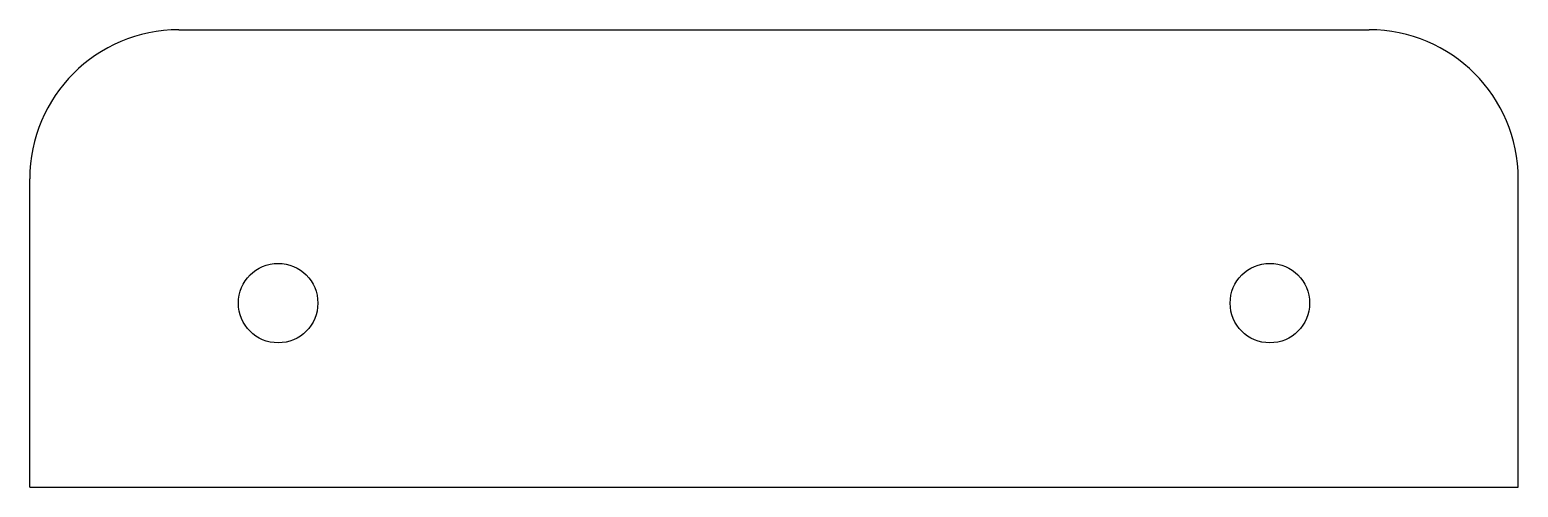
# Model space of a CAD drawing. Header units: millimetres. Extents: x -34 to 25.9, y -15.4 to 3.
import ezdxf

# ---------------------------------------------------------------- set-up
doc = ezdxf.new("R2010")
doc.units = ezdxf.units.MM

msp = doc.modelspace()

# ---------------------------------------------------------------- linework, layer by layer
at = {"color": 7, "linetype": 'Continuous', "lineweight": 25}
for p, q in [((-27.987, 3), (19.946, 3)), ((-33.987, -15.411), (-33.987, -3)), ((25.946, -15.411), (25.946, -3)), ((-33.987, -15.411), (25.946, -15.411))]:
    msp.add_line(p, q, dxfattribs=at)
for centre in [(-23.987, -8), (15.946, -8)]:
    msp.add_circle(centre, 1.6, dxfattribs=at)
for centre, start, end in [((-27.987, -3), 90, 180), ((19.946, -3), 0, 90)]:
    msp.add_arc(centre, 6, start, end, dxfattribs=at)

doc.saveas('drawing.dxf')
